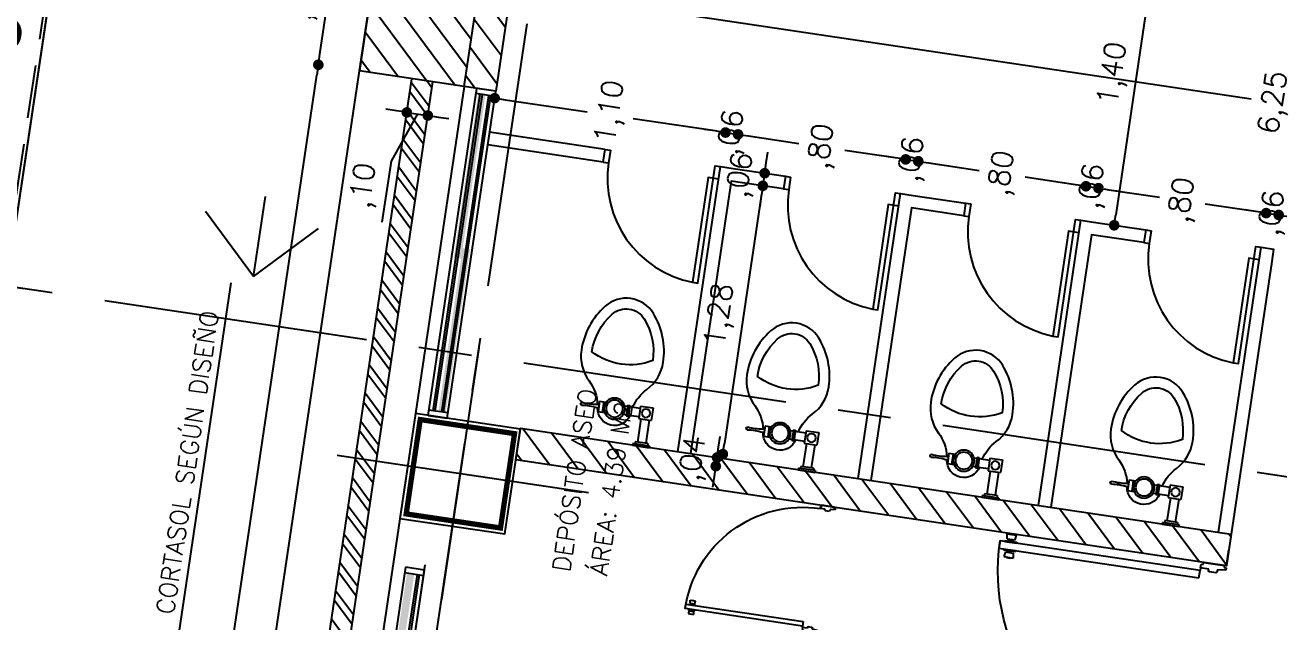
# Model space of a CAD drawing. Header units: millimetres. Extents: x 338 to 506, y 179 to 335.
# Drawn here: x 388.74 to 394.65, y 225.21 to 228.03 of the extents above; entities that cross this region are included whole.
import ezdxf

# ---------------------------------------------------------------- set-up
doc = ezdxf.new("R2010")
doc.units = ezdxf.units.MM
doc.linetypes.add('CENTER', pattern=[2, 1.25, -0.25, 0.25, -0.25])
doc.linetypes.add('DASHED2', pattern=[0.375, 0.25, -0.125])
for name, color, linetype in [('ANDEN', 251, 'Continuous'), ('COLUMNAS', 252, 'Continuous'), ('COTAS', 30, 'Continuous'), ('CUBIERTA', 254, 'Continuous'), ('EJES-COLUMNAS', 3, 'CENTER'), ('EJES_DE_COLUMNA', 255, 'DASHED2'), ('MUEBLES_FIJOS', 145, 'Continuous'), ('MUROS', 32, 'Continuous'), ('PUERTAS', 5, 'Continuous'), ('REJAS', 151, 'Continuous'), ('TEXTOS', 7, 'Continuous')]:
    doc.layers.add(name, color=color, linetype=linetype)
doc.styles.add('NOTAS', font='simplex.shx')
doc.styles.get("Standard").update_dxf_attribs({"font": 'ARIALUNI.ttf'})
doc.styles.add('TECHNIC', font='txt')
doc.dimstyles.new('CONSTRUIME', dxfattribs={"dimtxt": 0.09, "dimasz": 0.027, "dimexe": 0.04, "dimexo": 0.1, "dimgap": 0.04, "dimtad": 1, "dimtih": 1, "dimtoh": 1, "dimdec": 4, "dimzin": 5, "dimdsep": 46, "dimtxsty": 'Standard', "dimcen": -0.05, "dimclrd": 253, "dimclre": 253, "dimclrt": 7, "dimadec": 0, "dimazin": 0, "dimtfac": 1, "dimtdec": 4, "dimtmove": 2, "dimatfit": 3, "dimfxl": 1, "dimtolj": 1, "dimarcsym": 0})
doc.dimstyles.new('ROMANS', dxfattribs={"dimtxt": 0.1, "dimasz": 0.05, "dimexe": 0.04, "dimexo": 0.5, "dimgap": 0.05, "dimtad": 1, "dimtih": 1, "dimtoh": 1, "dimdec": 4, "dimzin": 5, "dimdsep": 46, "dimtxsty": 'Standard', "dimsah": 1, "dimcen": 0.05, "dimse1": 1, "dimse2": 1, "dimclrd": 7, "dimclre": 7, "dimclrt": 7, "dimadec": 0, "dimazin": 0, "dimtfac": 1, "dimtdec": 4, "dimtix": 1, "dimtmove": 2, "dimatfit": 3, "dimfxl": 1, "dimtolj": 1, "dimarcsym": 0})

# ---------------------------------------------------------------- blocks, each defined once
blk = doc.blocks.new('*X358')
at = {"color": 0}
for q in [(2937.1724, 1983.11), (2937.1724, 1982.5711), (2937.284, 1982.8406)]:
    blk.add_line((2936.903, 1982.8406), q, dxfattribs=at)
blk = doc.blocks.new('*X360')
at = {"color": 0}
for p, q in [((2937.9889, 1981.9887), (2937.9363, 1981.9361)), ((2938.1236, 1981.9887), (2937.9736, 1981.8387)), ((2938.2583, 1981.9887), (2938.1083, 1981.8387)), ((2938.393, 1981.9887), (2938.243, 1981.8387)), ((2938.5277, 1981.9887), (2938.3777, 1981.8387)), ((2938.6553, 1981.9816), (2938.5124, 1981.8387)), ((2938.7533, 1981.9448), (2938.6471, 1981.8387)), ((2938.6624, 1981.9887), (2938.6553, 1981.9816)), ((2938.7971, 1981.9887), (2938.7533, 1981.9448)), ((2938.9318, 1981.9887), (2938.8512, 1981.9081)), ((2938.8512, 1981.9081), (2938.7818, 1981.8387)), ((2938.9363, 1981.8585), (2938.9165, 1981.8387))]:
    blk.add_line(p, q, dxfattribs=at)
blk = doc.blocks.new('*X364')
at = {"color": 0}
for p, q in [((2937.9882, 1982.4887), (2937.9363, 1982.4368)), ((2938.1229, 1982.4887), (2937.9363, 1982.3021)), ((2938.2576, 1982.4887), (2937.9363, 1982.1674)), ((2938.3923, 1982.4887), (2937.9363, 1982.0327)), ((2938.527, 1982.4887), (2938.027, 1981.9887)), ((2938.5363, 1982.3633), (2938.1617, 1981.9887))]:
    blk.add_line(p, q, dxfattribs=at)
blk = doc.blocks.new('*X382')
at = {"color": 0}
for p, q in [((2935.2584, 1982.1387), (2935.3584, 1982.2387)), ((2935.3482, 1982.1387), (2935.4482, 1982.2387)), ((2935.3931, 1982.1387), (2935.4931, 1982.2387)), ((2935.4829, 1982.1387), (2935.5829, 1982.2387)), ((2935.5278, 1982.1387), (2935.6278, 1982.2387)), ((2935.6176, 1982.1387), (2935.7176, 1982.2387)), ((2935.6625, 1982.1387), (2935.7625, 1982.2387)), ((2935.7523, 1982.1387), (2935.8523, 1982.2387)), ((2935.7972, 1982.1387), (2935.8972, 1982.2387)), ((2935.887, 1982.1387), (2935.987, 1982.2387)), ((2935.9319, 1982.1387), (2936.0319, 1982.2387)), ((2936.0217, 1982.1387), (2936.1217, 1982.2387)), ((2936.0666, 1982.1387), (2936.1666, 1982.2387)), ((2936.1564, 1982.1387), (2936.2564, 1982.2387)), ((2936.2013, 1982.1387), (2936.3013, 1982.2387)), ((2936.2911, 1982.1387), (2936.3911, 1982.2387)), ((2936.336, 1982.1387), (2936.436, 1982.2387)), ((2936.4258, 1982.1387), (2936.5258, 1982.2387)), ((2936.4707, 1982.1387), (2936.5707, 1982.2387)), ((2936.5605, 1982.1387), (2936.6605, 1982.2387)), ((2936.6054, 1982.1387), (2936.7054, 1982.2387)), ((2936.6952, 1982.1387), (2936.7952, 1982.2387)), ((2936.7401, 1982.1387), (2936.8401, 1982.2387)), ((2936.8299, 1982.1387), (2936.9299, 1982.2387)), ((2936.8748, 1982.1387), (2936.9748, 1982.2387)), ((2936.9646, 1982.1387), (2937.0646, 1982.2387)), ((2937.0095, 1982.1387), (2937.1095, 1982.2387)), ((2937.0993, 1982.1387), (2937.1993, 1982.2387)), ((2937.1442, 1982.1387), (2937.2442, 1982.2387)), ((2937.234, 1982.1387), (2937.334, 1982.2387)), ((2937.2789, 1982.1387), (2937.3789, 1982.2387)), ((2937.3687, 1982.1387), (2937.4687, 1982.2387)), ((2937.4136, 1982.1387), (2937.5136, 1982.2387)), ((2937.5035, 1982.1387), (2937.6035, 1982.2387)), ((2937.5484, 1982.1387), (2937.6484, 1982.2387)), ((2937.6382, 1982.1387), (2937.7382, 1982.2387)), ((2937.6831, 1982.1387), (2937.7831, 1982.2387)), ((2937.7729, 1982.1387), (2937.8729, 1982.2387)), ((2937.8178, 1982.1387), (2937.9178, 1982.2387)), ((2937.9076, 1982.1387), (2937.9363, 1982.1674))]:
    blk.add_line(p, q, dxfattribs=at)
blk = doc.blocks.new('*U383')
at = {"layer": 'TEXTOS', "style": 'NOTAS'}
blk.add_text('CORTASOL SEGÚN DISEÑO', height=0.083334, dxfattribs=at).set_placement((2935.2663, 1982.9785))
blk = doc.blocks.new('_DOT')
at = {"color": 0, "linetype": 'ByBlock'}
blk.add_line((-0.5, 0), (-1, 0), dxfattribs=at)
at = {"color": 0, "linetype": 'ByBlock', "const_width": 0.5}
blk.add_lwpolyline([(-0.25, 0, 1), (0.25, 0, 1)], format="xyb", close=True, dxfattribs=at)
blk = doc.blocks.new('*U1103')
at = {"layer": 'TEXTOS', "color": 7, "style": 'NOTAS'}
blk.add_text('7,56', height=0.1, dxfattribs=at).set_placement((2934.0045, 1982.7542))
blk = doc.blocks.new('*D386')
at = {"layer": 'DEFPOINTS', "color": 0, "transparency": 16777216}
for p in [(2937.9363, 1982.6852), (2930.3727, 1982.4887), (2937.9363, 1982.4887)]:
    blk.add_point(p, dxfattribs=at)
at = {"layer": 'TEXTOS', "color": 7, "transparency": 16777216}
blk.add_line((2930.4227, 1982.6852), (2937.8863, 1982.6852), dxfattribs=at)
at = {"transparency": 16777216}
blk.add_blockref('*U1103', (0, 0), dxfattribs=at)
at = {"layer": 'TEXTOS', "color": 7, "transparency": 16777216, "xscale": 0.05, "yscale": 0.05, "zscale": 0.05, "rotation": 180}
blk.add_blockref('_DOT', (2930.3727, 1982.6852), dxfattribs=at)
at = {"layer": 'TEXTOS', "color": 7, "transparency": 16777216, "xscale": 0.05, "yscale": 0.05, "zscale": 0.05}
blk.add_blockref('_DOT', (2937.9363, 1982.6852), dxfattribs=at)
blk = doc.blocks.new('*U1104')
at = {"layer": 'TEXTOS', "color": 7, "style": 'NOTAS'}
blk.add_text(',60', height=0.1, dxfattribs=at).set_placement((2938.1315, 1982.7542))
blk = doc.blocks.new('*D387')
at = {"layer": 'DEFPOINTS', "color": 0, "transparency": 16777216}
for p in [(2938.5363, 1982.6852), (2937.9363, 1982.4887), (2938.5363, 1982.4887)]:
    blk.add_point(p, dxfattribs=at)
at = {"layer": 'TEXTOS', "color": 7, "transparency": 16777216}
blk.add_line((2937.9863, 1982.6852), (2938.4863, 1982.6852), dxfattribs=at)
at = {"transparency": 16777216}
blk.add_blockref('*U1104', (0, 0), dxfattribs=at)
at = {"layer": 'TEXTOS', "color": 7, "transparency": 16777216, "xscale": 0.05, "yscale": 0.05, "zscale": 0.05, "rotation": 180}
blk.add_blockref('_DOT', (2937.9363, 1982.6852), dxfattribs=at)
at = {"layer": 'TEXTOS', "color": 7, "transparency": 16777216, "xscale": 0.05, "yscale": 0.05, "zscale": 0.05}
blk.add_blockref('_DOT', (2938.5363, 1982.6852), dxfattribs=at)
blk = doc.blocks.new('*U1107')
at = {"layer": 'TEXTOS', "color": 7, "style": 'NOTAS'}
blk.add_text(',10', height=0.1, dxfattribs=at).set_placement((2937.2963, 1982.3478))
blk = doc.blocks.new('*D390')
at = {"layer": 'DEFPOINTS', "color": 0, "transparency": 16777216}
for p in [(2937.9363, 1982.2387), (2937.7755, 1982.1387), (2937.9363, 1982.1387)]:
    blk.add_point(p, dxfattribs=at)
at = {"layer": 'TEXTOS', "color": 7, "transparency": 16777216}
for p, q in [((2937.7755, 1982.2887), (2937.7755, 1982.3387)), ((2937.5368, 1982.2787), (2937.2463, 1982.2787)), ((2937.7755, 1982.1887), (2937.5368, 1982.2787)), ((2937.7755, 1982.2387), (2937.7755, 1982.1387)), ((2937.7755, 1982.2387), (2937.7755, 1982.1387)), ((2937.7755, 1982.0887), (2937.7755, 1982.0387))]:
    blk.add_line(p, q, dxfattribs=at)
at = {"transparency": 16777216}
blk.add_blockref('*U1107', (0, 0), dxfattribs=at)
at = {"layer": 'TEXTOS', "color": 7, "transparency": 16777216, "xscale": 0.05, "yscale": 0.05, "zscale": 0.05}
for p, rotation in [((2937.7755, 1982.2387), 270), ((2937.7755, 1982.1387), 90)]:
    blk.add_blockref('_DOT', p, dxfattribs=dict(at, rotation=rotation))
blk = doc.blocks.new('*X430')
at = {"color": 0}
for p, q in [((2936.2588, 1981.4887), (2936.2305, 1981.4604)), ((2936.3805, 1981.4757), (2936.2305, 1981.3257)), ((2936.3805, 1981.341), (2936.2305, 1981.191)), ((2936.3805, 1981.2063), (2936.2305, 1981.0563)), ((2936.3805, 1981.0716), (2936.2305, 1980.9216)), ((2936.3805, 1980.9369), (2936.2305, 1980.7869)), ((2936.3805, 1980.8022), (2936.2305, 1980.6522)), ((2936.3805, 1980.6675), (2936.2305, 1980.5175)), ((2936.3805, 1980.5328), (2936.2305, 1980.3828)), ((2936.3805, 1980.3981), (2936.2305, 1980.2481)), ((2936.3805, 1980.2634), (2936.2305, 1980.1134)), ((2936.3805, 1980.1287), (2936.2305, 1979.9787)), ((2936.3805, 1979.9939), (2936.2305, 1979.8439)), ((2936.3805, 1979.8592), (2936.2305, 1979.7092)), ((2936.3805, 1979.7245), (2936.2305, 1979.5745)), ((2936.3805, 1979.5898), (2936.2305, 1979.4398)), ((2936.3805, 1979.4551), (2936.2305, 1979.3051)), ((2936.3805, 1979.3204), (2936.2305, 1979.1704)), ((2936.3805, 1979.1857), (2936.2305, 1979.0357)), ((2936.3805, 1979.051), (2936.2305, 1978.901)), ((2936.3805, 1978.9163), (2936.2305, 1978.7663)), ((2936.3805, 1978.7816), (2936.2305, 1978.6316)), ((2936.3805, 1978.6469), (2936.2305, 1978.4969)), ((2936.3805, 1978.5122), (2936.2305, 1978.3622)), ((2936.3805, 1978.3775), (2936.2293, 1978.2262)), ((2936.3805, 1978.2428), (2936.2348, 1978.0971)), ((2936.3805, 1978.1081), (2936.3695, 1978.0971))]:
    blk.add_line(p, q, dxfattribs=at)
blk = doc.blocks.new('*U433')
at = {"layer": 'PUERTAS'}
for p, q in [((-1.0398, 0.05), (-1.0398, 0.06)), ((-1.0398, 0.06), (-1.0298, 0.06)), ((-1.0298, 0.06), (-1.0248, 0.02)), ((-0.0475, 0.06), (-0.0525, 0.02)), ((-0.0375, 0.06), (-0.0475, 0.06)), ((-0.0375, 0.05), (-0.0375, 0.06)), ((-1.0498, 0.05), (-1.0398, 0.05)), ((-1.0498, -0.05), (-1.0498, 0.05)), ((-1.0498, 0.05), (-1.0498, -0.05)), ((-1.0248, 0.02), (-1.0148, 0.02)), ((-1.0098, 0.015), (-1.0098, -0.015)), ((-0.0675, 0.015), (-0.0675, -0.015)), ((-0.0525, 0.02), (-0.0625, 0.02)), ((-0.0275, 0.05), (-0.0375, 0.05)), ((-0.0275, -0.05), (-0.0275, 0.05)), ((-0.0275, 0.05), (-0.0275, -0.05)), ((-1.0398, -0.05), (-1.0498, -0.05)), ((-1.0398, -0.06), (-1.0398, -0.05)), ((-1.0148, -0.02), (-1.0223, -0.02)), ((-1.0223, -0.02), (-1.0223, -0.06)), ((-0.0625, -0.02), (-0.055, -0.02)), ((-0.055, -0.02), (-0.055, -0.06)), ((-0.0375, -0.06), (-0.0375, -0.05)), ((-0.0375, -0.05), (-0.0275, -0.05)), ((-1.0223, -0.06), (-1.0398, -0.06)), ((-0.055, -0.06), (-0.0675, -0.06)), ((-0.055, -0.06), (-0.0375, -0.06)), ((-0.1164, -0.9453), (-0.1396, -0.9412)), ((-0.1395, -0.9862), (-0.1396, -0.9412)), ((-0.1163, -0.982), (-0.1164, -0.9453)), ((-0.1073, -0.9922), (-0.1075, -0.935)), ((-0.1026, -0.935), (-0.1075, -0.935)), ((-0.1024, -0.9922), (-0.1026, -0.935)), ((-0.0676, -0.9922), (-0.0675, -0.935)), ((-0.0675, -0.935), (-0.0626, -0.935)), ((-0.0627, -0.9922), (-0.0626, -0.935)), ((-0.0538, -0.982), (-0.0537, -0.9453)), ((-0.0537, -0.9453), (-0.0305, -0.9412)), ((-0.0306, -0.9862), (-0.0305, -0.9412)), ((-0.1396, -0.9545), (-0.1413, -0.9545)), ((-0.1412, -0.9728), (-0.1413, -0.9545)), ((-0.1395, -0.9728), (-0.1412, -0.9728)), ((-0.1163, -0.982), (-0.1395, -0.9862)), ((-0.111, -0.9566), (-0.1163, -0.9567)), ((-0.1109, -0.9705), (-0.1163, -0.9706)), ((-0.111, -0.9555), (-0.1109, -0.9716)), ((-0.1024, -0.9922), (-0.1073, -0.9922)), ((-0.0676, -0.9922), (-0.0627, -0.9922)), ((-0.0591, -0.9555), (-0.0591, -0.9716)), ((-0.0591, -0.9566), (-0.0537, -0.9567)), ((-0.0591, -0.9705), (-0.0538, -0.9706)), ((-0.0538, -0.982), (-0.0306, -0.9862)), ((-0.0306, -0.9728), (-0.0288, -0.9728)), ((-0.0305, -0.9545), (-0.0288, -0.9545)), ((-0.0288, -0.9728), (-0.0288, -0.9545))]:
    blk.add_line(p, q, dxfattribs=at)
blk.add_lwpolyline([(-0.1025, -0.06), (-0.0675, -0.06), (-0.0675, -1.0148), (-0.1025, -1.0148)], close=True, dxfattribs=at)
for centre, radius, start, end in [((-1.0148, 0.015), 0.005, 0, 90), ((-0.0625, 0.015), 0.005, 90, 180), ((-1.0148, -0.015), 0.005, 270, 0), ((-0.0625, -0.015), 0.005, 180, 270), ((-0.0681, -0.0606), 0.9541, 179.96107, 270.03893), ((-0.1107, -0.9523), 0.00329, 264.99209, 9.95879), ((-0.1106, -0.9749), 0.00329, 350.32002, 95.28672), ((-0.0594, -0.9523), 0.00329, 170.04121, 275.00791), ((-0.0595, -0.9749), 0.00329, 84.71328, 189.67998)]:
    blk.add_arc(centre, radius, start, end, dxfattribs=at)
blk = doc.blocks.new('INODP-FLUSH')
at = {"color": 251}
for p, q in [((-0.12, 0.19), (-0.18, 0.19)), ((-0.18, 0.19), (-0.18, 0.13)), ((-0.12, 0.19), (-0.12, 0.13)), ((-0.07, 0.18), (-0.12, 0.18)), ((-0.07, 0.185), (-0.07, 0.135)), ((-0.06, 0.185), (-0.07, 0.185)), ((-0.065, 0.185), (-0.065, 0.135)), ((-0.06, 0.185), (-0.06, 0.135)), ((-0.0458, 0.18), (-0.06, 0.18)), ((0.075, 0.185), (0.0433, 0.185)), ((0.05, 0.185), (0.05, 0.135)), ((0.055, 0.185), (0.055, 0.135)), ((0.075, 0.185), (0.075, 0.135)), ((-0.12, 0.13), (-0.18, 0.13)), ((-0.17, 0.13), (-0.17, 0.02)), ((-0.13, 0.13), (-0.13, 0.02)), ((-0.07, 0.14), (-0.12, 0.14)), ((-0.06, 0.135), (-0.07, 0.135)), ((-0.0458, 0.14), (-0.06, 0.14)), ((0.075, 0.135), (0.0433, 0.135)), ((-0.19, 0.01), (-0.11, 0.01)), ((-0.19, 0.01), (-0.19, 0)), ((-0.19, 0), (-0.11, 0)), ((-0.18, 0.02), (-0.12, 0.02)), ((-0.18, 0.02), (-0.18, 0.01)), ((-0.12, 0.02), (-0.12, 0.01)), ((-0.11, 0.01), (-0.11, 0))]:
    blk.add_line(p, q, dxfattribs=at)
blk.add_lwpolyline([(-0.0848, 0.18, 0.134175), (-0.1375, 0.2714, -0.200001), (-0.1953, 0.41, -0.175526), (-0.1152, 0.631, -0.468374), (0.1152, 0.631, -0.176484), (0.1953, 0.41, -0.199996), (0.1375, 0.2714, 0.150912), (0.0819, 0.1672)], format="xyb", dxfattribs=at)
blk.add_lwpolyline([(0.1453, 0.41, 0.175452), (0.0768, 0.599, 0.468374), (-0.0768, 0.599, 0.174955), (-0.1453, 0.4106, 0.262288)], format="xyb", close=True, dxfattribs=at)
for centre, radius in [((-0.15, 0.16), 0.02), ((0, 0.16), 0.05), ((0, 0.16), 0.04)]:
    blk.add_circle(centre, radius, dxfattribs=at)
for centre, radius, start, end in [((0, 0.16), 0.08, 194.47751, 353.5908), ((0.075, 0.16), 0.01, 46.10621, 90), ((0.075, 0.16), 0.01, 270, 313.89405), ((0.1227, 0.4216), 0.2576, 260.90006, 277.20831), ((0.1227, -0.1016), 0.2576, 82.79169, 99.09994), ((0.155, 0.16), 0.006, 270, 90)]:
    blk.add_arc(centre, radius, start, end, dxfattribs=at)
blk = doc.blocks.new('S-NOV-P')
at = {"rotation": 180}
blk.add_blockref('INODP-FLUSH', (-0.0018, -0.0099), dxfattribs=at)
blk = doc.blocks.new('*U1077')
at = {"layer": 'TEXTOS', "color": 7, "style": 'NOTAS'}
blk.add_text(',04', height=0.1, dxfattribs=at).set_placement((2936.2528, 1980.6198))
blk = doc.blocks.new('*D455')
at = {"layer": 'DEFPOINTS', "color": 0, "transparency": 16777216}
for p in [(2936.3393, 1981.4887), (2936.3805, 1980.5906), (2936.3805, 1980.5507)]:
    blk.add_point(p, dxfattribs=at)
at = {"layer": 'TEXTOS', "color": 7, "transparency": 16777216}
for p, q in [((2936.2893, 1980.5507), (2936.2393, 1980.5507)), ((2936.3393, 1980.5507), (2936.3805, 1980.5507)), ((2936.4305, 1980.5507), (2936.4805, 1980.5507))]:
    blk.add_line(p, q, dxfattribs=at)
at = {"transparency": 16777216}
blk.add_blockref('*U1077', (0, 0), dxfattribs=at)
at = {"layer": 'TEXTOS', "color": 7, "transparency": 16777216, "xscale": 0.05, "yscale": 0.05, "zscale": 0.05}
blk.add_blockref('_DOT', (2936.3393, 1980.5507), dxfattribs=at)
at = {"layer": 'TEXTOS', "color": 7, "transparency": 16777216, "xscale": 0.05, "yscale": 0.05, "zscale": 0.05, "rotation": 180}
blk.add_blockref('_DOT', (2936.3805, 1980.5507), dxfattribs=at)
blk = doc.blocks.new('*U1121')
at = {"layer": 'TEXTOS', "color": 7, "style": 'NOTAS'}
blk.add_text(',06', height=0.1, dxfattribs=at).set_placement((2937.6081, 1980.5951))
blk = doc.blocks.new('*D456')
at = {"layer": 'DEFPOINTS', "color": 0, "transparency": 16777216}
for p in [(2937.6805, 1980.5521), (2937.6805, 1980.526), (2937.7405, 1980.5521)]:
    blk.add_point(p, dxfattribs=at)
at = {"layer": 'TEXTOS', "color": 7, "transparency": 16777216}
for p, q in [((2937.6305, 1980.526), (2937.5805, 1980.526)), ((2937.7405, 1980.526), (2937.6805, 1980.526)), ((2937.7905, 1980.526), (2937.8405, 1980.526))]:
    blk.add_line(p, q, dxfattribs=at)
at = {"transparency": 16777216}
blk.add_blockref('*U1121', (0, 0), dxfattribs=at)
at = {"layer": 'TEXTOS', "color": 7, "transparency": 16777216, "xscale": 0.05, "yscale": 0.05, "zscale": 0.05}
blk.add_blockref('_DOT', (2937.6805, 1980.526), dxfattribs=at)
at = {"layer": 'TEXTOS', "color": 7, "transparency": 16777216, "xscale": 0.05, "yscale": 0.05, "zscale": 0.05, "rotation": 180}
blk.add_blockref('_DOT', (2937.7405, 1980.526), dxfattribs=at)
blk = doc.blocks.new('*U1122')
at = {"layer": 'TEXTOS', "color": 7, "style": 'NOTAS'}
blk.add_text('1,28', height=0.1, dxfattribs=at).set_placement((2936.8976, 1980.5951))
blk = doc.blocks.new('*D457')
at = {"layer": 'DEFPOINTS', "color": 0, "transparency": 16777216}
for p in [(2936.4004, 1980.5411), (2936.4004, 1980.526), (2937.6805, 1980.5521)]:
    blk.add_point(p, dxfattribs=at)
at = {"layer": 'TEXTOS', "color": 7, "transparency": 16777216}
blk.add_line((2937.6305, 1980.526), (2936.4504, 1980.526), dxfattribs=at)
at = {"transparency": 16777216}
blk.add_blockref('*U1122', (0, 0), dxfattribs=at)
at = {"layer": 'TEXTOS', "color": 7, "transparency": 16777216, "xscale": 0.05, "yscale": 0.05, "zscale": 0.05, "rotation": 180}
blk.add_blockref('_DOT', (2936.4004, 1980.526), dxfattribs=at)
at = {"layer": 'TEXTOS', "color": 7, "transparency": 16777216, "xscale": 0.05, "yscale": 0.05, "zscale": 0.05}
blk.add_blockref('_DOT', (2937.6805, 1980.526), dxfattribs=at)
blk = doc.blocks.new('*U1128')
at = {"layer": 'TEXTOS', "color": 7, "style": 'NOTAS'}
blk.add_text('1,10', height=0.1, dxfattribs=at).set_placement((2937.7696, 1981.2474))
blk = doc.blocks.new('*D463')
at = {"layer": 'DEFPOINTS', "color": 0, "transparency": 16777216}
for p in [(2937.7405, 1981.8387), (2937.7405, 1980.7371), (2937.903, 1980.7371)]:
    blk.add_point(p, dxfattribs=at)
at = {"layer": 'TEXTOS', "color": 7, "transparency": 16777216}
for p, q in [((2937.903, 1981.7887), (2937.903, 1981.3974)), ((2937.903, 1980.7871), (2937.903, 1981.1784))]:
    blk.add_line(p, q, dxfattribs=at)
at = {"transparency": 16777216}
blk.add_blockref('*U1128', (0, 0), dxfattribs=at)
at = {"layer": 'TEXTOS', "color": 7, "transparency": 16777216, "xscale": 0.05, "yscale": 0.05, "zscale": 0.05}
for p, rotation in [((2937.903, 1981.8387), 90), ((2937.903, 1980.7371), 270)]:
    blk.add_blockref('_DOT', p, dxfattribs=dict(at, rotation=rotation))
blk = doc.blocks.new('*U1129')
at = {"layer": 'TEXTOS', "color": 7, "style": 'NOTAS'}
blk.add_text(',06', height=0.1, dxfattribs=at).set_placement((2937.8006, 1980.6666))
blk = doc.blocks.new('*D464')
at = {"layer": 'DEFPOINTS', "color": 0, "transparency": 16777216}
for p in [(2937.7405, 1980.7371), (2937.6805, 1980.6771), (2937.903, 1980.6771)]:
    blk.add_point(p, dxfattribs=at)
at = {"layer": 'TEXTOS', "color": 7, "transparency": 16777216}
for p, q in [((2937.903, 1980.7871), (2937.903, 1980.8371)), ((2937.903, 1980.7371), (2937.903, 1980.6771)), ((2937.903, 1980.6271), (2937.903, 1980.5771))]:
    blk.add_line(p, q, dxfattribs=at)
at = {"transparency": 16777216}
blk.add_blockref('*U1129', (0, 0), dxfattribs=at)
at = {"layer": 'TEXTOS', "color": 7, "transparency": 16777216, "xscale": 0.05, "yscale": 0.05, "zscale": 0.05}
for p, rotation in [((2937.903, 1980.7371), 270), ((2937.903, 1980.6771), 90)]:
    blk.add_blockref('_DOT', p, dxfattribs=dict(at, rotation=rotation))
blk = doc.blocks.new('*U1130')
at = {"layer": 'TEXTOS', "color": 7, "style": 'NOTAS'}
blk.add_text(',80', height=0.1, dxfattribs=at).set_placement((2937.7982, 1980.2366))
blk = doc.blocks.new('*D465')
at = {"layer": 'DEFPOINTS', "color": 0, "transparency": 16777216}
for p in [(2937.6805, 1980.6771), (2937.3893, 1979.8771), (2937.903, 1979.8771)]:
    blk.add_point(p, dxfattribs=at)
at = {"layer": 'TEXTOS', "color": 7, "transparency": 16777216}
for p, q in [((2937.903, 1980.6271), (2937.903, 1980.3866)), ((2937.903, 1979.9271), (2937.903, 1980.1676))]:
    blk.add_line(p, q, dxfattribs=at)
at = {"transparency": 16777216}
blk.add_blockref('*U1130', (0, 0), dxfattribs=at)
at = {"layer": 'TEXTOS', "color": 7, "transparency": 16777216, "xscale": 0.05, "yscale": 0.05, "zscale": 0.05}
for p, rotation in [((2937.903, 1980.6771), 90), ((2937.903, 1979.8771), 270)]:
    blk.add_blockref('_DOT', p, dxfattribs=dict(at, rotation=rotation))
blk = doc.blocks.new('*U1131')
at = {"layer": 'TEXTOS', "color": 7, "style": 'NOTAS'}
blk.add_text(',06', height=0.1, dxfattribs=at).set_placement((2937.8006, 1979.8066))
blk = doc.blocks.new('*D466')
at = {"layer": 'DEFPOINTS', "color": 0, "transparency": 16777216}
for p in [(2937.3893, 1979.8771), (2937.3768, 1979.8171), (2937.903, 1979.8171)]:
    blk.add_point(p, dxfattribs=at)
at = {"layer": 'TEXTOS', "color": 7, "transparency": 16777216}
for p, q in [((2937.903, 1979.9271), (2937.903, 1979.9771)), ((2937.903, 1979.8771), (2937.903, 1979.8171)), ((2937.903, 1979.7671), (2937.903, 1979.7171))]:
    blk.add_line(p, q, dxfattribs=at)
at = {"transparency": 16777216}
blk.add_blockref('*U1131', (0, 0), dxfattribs=at)
at = {"layer": 'TEXTOS', "color": 7, "transparency": 16777216, "xscale": 0.05, "yscale": 0.05, "zscale": 0.05}
for p, rotation in [((2937.903, 1979.8771), 270), ((2937.903, 1979.8171), 90)]:
    blk.add_blockref('_DOT', p, dxfattribs=dict(at, rotation=rotation))
blk = doc.blocks.new('*U1132')
at = {"layer": 'TEXTOS', "color": 7, "style": 'NOTAS'}
blk.add_text(',80', height=0.1, dxfattribs=at).set_placement((2937.7982, 1979.3766))
blk = doc.blocks.new('*D467')
at = {"layer": 'DEFPOINTS', "color": 0, "transparency": 16777216}
for p in [(2937.3768, 1979.8171), (2937.4477, 1979.0171), (2937.903, 1979.0171)]:
    blk.add_point(p, dxfattribs=at)
at = {"layer": 'TEXTOS', "color": 7, "transparency": 16777216}
for p, q in [((2937.903, 1979.7671), (2937.903, 1979.5266)), ((2937.903, 1979.0671), (2937.903, 1979.3076))]:
    blk.add_line(p, q, dxfattribs=at)
at = {"transparency": 16777216}
blk.add_blockref('*U1132', (0, 0), dxfattribs=at)
at = {"layer": 'TEXTOS', "color": 7, "transparency": 16777216, "xscale": 0.05, "yscale": 0.05, "zscale": 0.05}
for p, rotation in [((2937.903, 1979.8171), 90), ((2937.903, 1979.0171), 270)]:
    blk.add_blockref('_DOT', p, dxfattribs=dict(at, rotation=rotation))
blk = doc.blocks.new('*U1133')
at = {"layer": 'TEXTOS', "color": 7, "style": 'NOTAS'}
blk.add_text(',06', height=0.1, dxfattribs=at).set_placement((2937.8006, 1978.9466))
blk = doc.blocks.new('*D468')
at = {"layer": 'DEFPOINTS', "color": 0, "transparency": 16777216}
for p in [(2937.4477, 1979.0171), (2937.444, 1978.9571), (2937.903, 1978.9571)]:
    blk.add_point(p, dxfattribs=at)
at = {"layer": 'TEXTOS', "color": 7, "transparency": 16777216}
for p, q in [((2937.903, 1979.0671), (2937.903, 1979.1171)), ((2937.903, 1979.0171), (2937.903, 1978.9571)), ((2937.903, 1978.9071), (2937.903, 1978.8571))]:
    blk.add_line(p, q, dxfattribs=at)
at = {"transparency": 16777216}
blk.add_blockref('*U1133', (0, 0), dxfattribs=at)
at = {"layer": 'TEXTOS', "color": 7, "transparency": 16777216, "xscale": 0.05, "yscale": 0.05, "zscale": 0.05}
for p, rotation in [((2937.903, 1979.0171), 270), ((2937.903, 1978.9571), 90)]:
    blk.add_blockref('_DOT', p, dxfattribs=dict(at, rotation=rotation))
blk = doc.blocks.new('*U1134')
at = {"layer": 'TEXTOS', "color": 7, "style": 'NOTAS'}
blk.add_text(',80', height=0.1, dxfattribs=at).set_placement((2937.7982, 1978.5166))
blk = doc.blocks.new('*D469')
at = {"layer": 'DEFPOINTS', "color": 0, "transparency": 16777216}
for p in [(2937.444, 1978.9571), (2937.4037, 1978.1571), (2937.903, 1978.1571)]:
    blk.add_point(p, dxfattribs=at)
at = {"layer": 'TEXTOS', "color": 7, "transparency": 16777216}
for p, q in [((2937.903, 1978.9071), (2937.903, 1978.6666)), ((2937.903, 1978.2071), (2937.903, 1978.4476))]:
    blk.add_line(p, q, dxfattribs=at)
at = {"transparency": 16777216}
blk.add_blockref('*U1134', (0, 0), dxfattribs=at)
at = {"layer": 'TEXTOS', "color": 7, "transparency": 16777216, "xscale": 0.05, "yscale": 0.05, "zscale": 0.05}
for p, rotation in [((2937.903, 1978.9571), 90), ((2937.903, 1978.1571), 270)]:
    blk.add_blockref('_DOT', p, dxfattribs=dict(at, rotation=rotation))
blk = doc.blocks.new('*U1135')
at = {"layer": 'TEXTOS', "color": 7, "style": 'NOTAS'}
blk.add_text(',06', height=0.1, dxfattribs=at).set_placement((2937.8006, 1978.0866))
blk = doc.blocks.new('*D470')
at = {"layer": 'DEFPOINTS', "color": 0, "transparency": 16777216}
for p in [(2937.4643, 1978.1571), (2937.4618, 1978.0971), (2937.903, 1978.0971)]:
    blk.add_point(p, dxfattribs=at)
at = {"layer": 'TEXTOS', "color": 7, "transparency": 16777216}
for p, q in [((2937.903, 1978.2071), (2937.903, 1978.2571)), ((2937.903, 1978.1571), (2937.903, 1978.0971)), ((2937.903, 1978.0471), (2937.903, 1977.9971))]:
    blk.add_line(p, q, dxfattribs=at)
at = {"transparency": 16777216}
blk.add_blockref('*U1135', (0, 0), dxfattribs=at)
at = {"layer": 'TEXTOS', "color": 7, "transparency": 16777216, "xscale": 0.05, "yscale": 0.05, "zscale": 0.05}
for p, rotation in [((2937.903, 1978.1571), 270), ((2937.903, 1978.0971), 90)]:
    blk.add_blockref('_DOT', p, dxfattribs=dict(at, rotation=rotation))
blk = doc.blocks.new('*U1078')
at = {"layer": 'TEXTOS', "color": 7, "style": 'NOTAS'}
blk.add_text('6,25', height=0.1, dxfattribs=at).set_placement((2938.2741, 1978.1567))
blk = doc.blocks.new('*D471')
at = {"layer": 'DEFPOINTS', "color": 0, "transparency": 16777216}
for p in [(2938.5012, 1981.8387), (2938.4016, 1975.5846), (2938.4265, 1975.5846)]:
    blk.add_point(p, dxfattribs=at)
at = {"layer": 'TEXTOS', "color": 7, "transparency": 16777216}
for p, q in [((2938.4265, 1981.7887), (2938.4265, 1978.3067)), ((2938.4265, 1975.6346), (2938.4265, 1978.0877))]:
    blk.add_line(p, q, dxfattribs=at)
at = {"transparency": 16777216}
blk.add_blockref('*U1078', (0, 0), dxfattribs=at)
at = {"layer": 'TEXTOS', "color": 7, "transparency": 16777216, "xscale": 0.05, "yscale": 0.05, "zscale": 0.05}
for p, rotation in [((2938.4265, 1981.8387), 90), ((2938.4265, 1975.5846), 270)]:
    blk.add_blockref('_DOT', p, dxfattribs=dict(at, rotation=rotation))
blk = doc.blocks.new('*U234')
at = {"layer": 'PUERTAS'}
for p, q in [((0.028, 0.05), (0.038, 0.05)), ((0.028, -0.05), (0.028, 0.05)), ((0.028, 0.05), (0.028, -0.05)), ((0.038, 0.05), (0.038, 0.06)), ((0.038, 0.06), (0.048, 0.06)), ((0.048, 0.06), (0.053, 0.02)), ((0.053, 0.02), (0.062, 0.02)), ((0.067, 0.015), (0.067, -0.015)), ((1.01, 0.015), (1.01, -0.015)), ((1.025, 0.02), (1.015, 0.02)), ((1.03, 0.06), (1.025, 0.02)), ((1.04, 0.06), (1.03, 0.06)), ((1.04, 0.05), (1.04, 0.06)), ((1.05, 0.05), (1.04, 0.05)), ((1.05, -0.05), (1.05, 0.05)), ((1.05, 0.05), (1.05, -0.05)), ((0.038, -0.05), (0.028, -0.05)), ((0.038, -0.06), (0.038, -0.05)), ((0.055, -0.06), (0.038, -0.06)), ((0.062, -0.02), (0.055, -0.02)), ((0.055, -0.02), (0.055, -0.06)), ((0.055, -0.06), (0.067, -0.06)), ((1.015, -0.02), (1.022, -0.02)), ((1.022, -0.02), (1.022, -0.06)), ((1.022, -0.06), (1.04, -0.06)), ((1.04, -0.06), (1.04, -0.05)), ((1.04, -0.05), (1.05, -0.05)), ((0.031, -0.955), (0.029, -0.955)), ((0.029, -0.973), (0.029, -0.955)), ((0.031, -0.973), (0.029, -0.973)), ((0.054, -0.945), (0.03, -0.941)), ((0.031, -0.986), (0.03, -0.941)), ((0.054, -0.982), (0.031, -0.986)), ((0.054, -0.982), (0.054, -0.945)), ((0.059, -0.957), (0.054, -0.957)), ((0.059, -0.971), (0.054, -0.971)), ((0.059, -0.956), (0.059, -0.972)), ((0.063, -0.992), (0.063, -0.935)), ((0.067, -0.935), (0.063, -0.935)), ((0.068, -0.992), (0.063, -0.992)), ((0.068, -0.992), (0.067, -0.935)), ((0.102, -0.992), (0.103, -0.935)), ((0.102, -0.992), (0.107, -0.992)), ((0.103, -0.935), (0.107, -0.935)), ((0.107, -0.992), (0.107, -0.935)), ((0.111, -0.956), (0.111, -0.972)), ((0.111, -0.957), (0.116, -0.957)), ((0.111, -0.971), (0.116, -0.971)), ((0.116, -0.945), (0.14, -0.941)), ((0.116, -0.982), (0.116, -0.945)), ((0.116, -0.982), (0.139, -0.986)), ((0.139, -0.986), (0.14, -0.941)), ((0.14, -0.955), (0.141, -0.955)), ((0.14, -0.973), (0.141, -0.973)), ((0.141, -0.973), (0.141, -0.955))]:
    blk.add_line(p, q, dxfattribs=at)
blk.add_lwpolyline([(0.103, -0.06), (0.067, -0.06), (0.067, -1.015), (0.103, -1.015)], close=True, dxfattribs=at)
for centre, radius, start, end in [((0.062, 0.015), 0.005, 0, 90), ((1.015, 0.015), 0.005, 90, 180), ((0.062, -0.015), 0.005, 270, 0), ((0.068, -0.061), 0.954, 269.9611, 0.0389), ((1.015, -0.015), 0.005, 180, 270), ((0.059, -0.952), 0.00329, 264.9921, 9.9588), ((0.059, -0.975), 0.00329, 350.32, 95.2867), ((0.111, -0.952), 0.00329, 170.0412, 275.0079), ((0.111, -0.975), 0.00329, 84.7133, 189.68)]:
    blk.add_arc(centre, radius, start, end, dxfattribs=at)
blk = doc.blocks.new('*U1150')
at = {"layer": 'TEXTOS', "color": 7, "style": 'NOTAS'}
blk.add_text('1,40', height=0.1, dxfattribs=at).set_placement((2938.2977, 1978.9272))
blk = doc.blocks.new('*D478')
at = {"layer": 'DEFPOINTS', "color": 0, "transparency": 16777216}
for p in [(2937.7405, 1978.9571), (2939.1405, 1978.961), (2937.7405, 1978.8581)]:
    blk.add_point(p, dxfattribs=at)
at = {"layer": 'TEXTOS', "color": 7, "transparency": 16777216}
blk.add_line((2939.0905, 1978.8581), (2937.7905, 1978.8581), dxfattribs=at)
at = {"transparency": 16777216}
blk.add_blockref('*U1150', (0, 0), dxfattribs=at)
at = {"layer": 'TEXTOS', "color": 7, "transparency": 16777216, "xscale": 0.05, "yscale": 0.05, "zscale": 0.05, "rotation": 180}
blk.add_blockref('_DOT', (2937.7405, 1978.8581), dxfattribs=at)
at = {"layer": 'TEXTOS', "color": 7, "transparency": 16777216, "xscale": 0.05, "yscale": 0.05, "zscale": 0.05}
blk.add_blockref('_DOT', (2939.1405, 1978.8581), dxfattribs=at)
blk = doc.blocks.new('*U547')
at = {"layer": 'REJAS', "color": 18, "linetype": 'Continuous', "extrusion": (0, 0, -1)}
for points in [[(-2936.7913, 1981.8662), (-2936.4013, 1981.8487), (-2936.4013, 1981.8837)], [(-2936.4013, 1981.8837), (-2936.7913, 1981.8837), (-2936.7913, 1981.8662)], [(-2936.7913, 1981.8662), (-2937.1813, 1981.8837), (-2937.1813, 1981.8487)], [(-2936.7913, 1981.8837), (-2937.1813, 1981.8837), (-2936.7913, 1981.8662)], [(-2937.1313, 1981.9187), (-2937.9113, 1981.8837), (-2937.1313, 1981.8837)], [(-2937.1313, 1981.9187), (-2937.9113, 1981.9187), (-2937.9113, 1981.8837)], [(-2936.4013, 1981.8487), (-2936.7913, 1981.8662), (-2936.7913, 1981.8487)], [(-2936.7913, 1981.8487), (-2936.7913, 1981.8662), (-2937.1813, 1981.8487)]]:
    blk.add_solid(points, dxfattribs=at)
blk = doc.blocks.new('*U559')
at = {"layer": 'TEXTOS', "color": 5, "style": 'NOTAS'}
for s, p in [('DEPÓSITO ASEO', (2935.7403, 1981.1586)), ('ÁREA: 4.39 M2', (2935.7482, 1980.9816))]:
    blk.add_text(s, height=0.083334, dxfattribs=at).set_placement(p)
blk = doc.blocks.new('*U615')
at = {"layer": 'REJAS', "color": 18, "linetype": 'Continuous', "extrusion": (0, 0, -1)}
for points in [[(-3090.376, 2018.2395), (-3090.1624, 2018.2132), (-3090.1624, 2018.2482)], [(-3090.1624, 2018.2482), (-3090.376, 2018.2482), (-3090.376, 2018.2395)], [(-3090.376, 2018.222), (-3090.1624, 2018.2132), (-3090.376, 2018.2395)], [(-3090.1624, 2018.2132), (-3090.376, 2018.222), (-3090.376, 2018.2132)], [(-3090.376, 2018.2395), (-3090.5896, 2018.2482), (-3090.5896, 2018.2307)], [(-3090.376, 2018.2395), (-3090.376, 2018.2482), (-3090.4828, 2018.2439)], [(-3090.4828, 2018.2439), (-3090.376, 2018.2482), (-3090.5896, 2018.2482)], [(-3090.376, 2018.222), (-3090.376, 2018.2395), (-3090.4828, 2018.2264)], [(-3090.4828, 2018.2264), (-3090.376, 2018.2395), (-3090.5896, 2018.2307)], [(-3090.376, 2018.222), (-3090.5896, 2018.2307), (-3090.5896, 2018.2132)], [(-3090.376, 2018.222), (-3090.4828, 2018.2176), (-3090.376, 2018.2132)], [(-3090.5896, 2018.2307), (-3091.0168, 2018.2482), (-3091.0168, 2018.2132)], [(-3090.5896, 2018.2482), (-3091.0168, 2018.2482), (-3090.5896, 2018.2307)], [(-3090.5896, 2018.2132), (-3090.5896, 2018.2307), (-3091.0168, 2018.2132)], [(-3090.4828, 2018.2176), (-3090.5896, 2018.2132), (-3090.376, 2018.2132)]]:
    blk.add_solid(points, dxfattribs=at)
blk = doc.blocks.new('V10')
at = {"layer": 'REJAS', "color": 18}
for p, q in [((3091.0418, 2018.2585), (3085.7628, 2018.2585)), ((3091.0168, 2018.2585), (3091.0168, 2018.1685)), ((3091.0418, 2018.1685), (3091.0418, 2018.2585)), ((3091.0418, 2018.1685), (3091.0418, 2018.2585)), ((3085.7628, 2018.1685), (3091.0418, 2018.1685)), ((3089.3198, 2018.1985), (3091.0168, 2018.1985)), ((3089.3198, 2018.1885), (3091.0168, 2018.1885))]:
    blk.add_line(p, q, dxfattribs=at)
at = {"layer": 'REJAS', "color": 18, "linetype": 'Continuous'}
blk.add_blockref('*U615', (0, 0), dxfattribs=at)
blk = doc.blocks.new('ARROW')
at = {"layer": 'COTAS', "color": 1}
blk.add_line((2.5, 0), (-2.5, 0), dxfattribs=at)
at = {"layer": 'COTAS', "color": 1, "const_width": 0.635}
blk.add_lwpolyline([(-0.32, 0, 1), (0.32, 0, 1)], format="xyb", close=True, dxfattribs=at)
blk = doc.blocks.new('*U708')
at = {"layer": 'EJES_DE_COLUMNA', "color": 7, "style": 'TECHNIC'}
blk.add_text('7,51', height=0.3, dxfattribs=at).set_placement((671.0305, 199.0935))
blk = doc.blocks.new('*D633')
at = {"layer": 'DEFPOINTS', "color": 0, "transparency": 16777216}
for p in [(667.6277, 199.0013), (675.1413, 199.0013), (675.1413, 197.9618)]:
    blk.add_point(p, dxfattribs=at)
at = {"layer": 'EJES_DE_COLUMNA', "color": 253, "transparency": 16777216}
for p, q in [((667.6277, 199.0013), (667.6277, 199.0413)), ((675.1413, 198.9013), (675.1413, 199.0413)), ((667.6777, 199.0013), (675.0913, 199.0013))]:
    blk.add_line(p, q, dxfattribs=at)
at = {"transparency": 16777216}
blk.add_blockref('*U708', (0, 0), dxfattribs=at)
at = {"layer": 'EJES_DE_COLUMNA', "color": 253, "transparency": 16777216, "xscale": 0.05, "yscale": 0.05, "zscale": 0.05, "rotation": 180}
blk.add_blockref('ARROW', (667.6277, 199.0013), dxfattribs=at)
at = {"layer": 'EJES_DE_COLUMNA', "color": 253, "transparency": 16777216, "xscale": 0.05, "yscale": 0.05, "zscale": 0.05}
blk.add_blockref('ARROW', (675.1413, 199.0013), dxfattribs=at)
blk = doc.blocks.new('*U709')
at = {"layer": 'EJES_DE_COLUMNA', "color": 7, "style": 'TECHNIC'}
blk.add_text('3,00', height=0.3, dxfattribs=at).set_placement((676.2237, 199.0935))
blk = doc.blocks.new('*D634')
at = {"layer": 'DEFPOINTS', "color": 0, "transparency": 16777216}
for p in [(678.1413, 199.0013), (675.1413, 197.9618), (678.1413, 197.9618)]:
    blk.add_point(p, dxfattribs=at)
at = {"layer": 'EJES_DE_COLUMNA', "color": 253, "transparency": 16777216}
for p, q in [((675.1413, 198.9013), (675.1413, 199.0413)), ((678.1413, 198.9013), (678.1413, 199.0413)), ((675.1913, 199.0013), (678.0913, 199.0013))]:
    blk.add_line(p, q, dxfattribs=at)
at = {"transparency": 16777216}
blk.add_blockref('*U709', (0, 0), dxfattribs=at)
at = {"layer": 'EJES_DE_COLUMNA', "color": 253, "transparency": 16777216, "xscale": 0.05, "yscale": 0.05, "zscale": 0.05, "rotation": 180}
blk.add_blockref('ARROW', (675.1413, 199.0013), dxfattribs=at)
at = {"layer": 'EJES_DE_COLUMNA', "color": 253, "transparency": 16777216, "xscale": 0.05, "yscale": 0.05, "zscale": 0.05}
blk.add_blockref('ARROW', (678.1413, 199.0013), dxfattribs=at)
blk = doc.blocks.new('COLUMNAS')
at = {"layer": 'COLUMNAS', "color": 6}
blk.add_lwpolyline([(-603.4512, 220.8193), (-603.9512, 220.8193), (-603.9512, 220.3193), (-603.4512, 220.3193), (-603.4512, 220.8193)], dxfattribs=at)
at = {"layer": 'COLUMNAS', "color": 6, "const_width": 0.025}
blk.add_lwpolyline([(-603.9262, 220.3434), (-603.4762, 220.3434), (-603.4762, 220.7935), (-603.9262, 220.7935)], close=True, dxfattribs=at)
at = {"layer": 'EJES-COLUMNAS'}
for p, q in [((-603.7012, 219.9571), (-603.7012, 221.1571)), ((-603.7012, 219.9571), (-603.7012, 221.1571)), ((-603.1012, 220.5693), (-604.3012, 220.5693))]:
    blk.add_line(p, q, dxfattribs=at)
blk = doc.blocks.new('BAÑOS_PUBLICOS_PISO_1')
at = {"color": 30}
for p, q in [((2930.3727, 1982.23867), (2937.9363, 1982.23867)), ((2930.3727, 1982.13867), (2937.9363, 1982.13867))]:
    blk.add_line(p, q, dxfattribs=at)
at = {"layer": 'ANDEN'}
blk.add_line((2939.7863, 1983.98867), (2928.5227, 1983.98867), dxfattribs=at)
blk.add_lwpolyline([(2928.53489, 1983.98867), (2928.53489, 1981.98867), (2929.7727, 1981.98867), (2929.7727, 1982.48867), (2938.5363, 1982.48867), (2938.5363, 1981.98867), (2939.7863, 1981.98867), (2939.7863, 1983.98867)], close=True, dxfattribs=at)
at = {"layer": 'MUROS'}
for p, q in [((2930.3727, 1982.48867), (2937.9363, 1982.48867)), ((2938.5363, 1982.48867), (2937.9363, 1982.48867)), ((2937.9363, 1981.98867), (2937.9363, 1982.48867)), ((2936.3763, 1981.98867), (2928.9227, 1981.98867)), ((2937.9363, 1981.98867), (2936.3763, 1981.98867)), ((2930.3727, 1981.83867), (2935.6763, 1981.83867)), ((2936.3763, 1981.83867), (2937.9363, 1981.83867)), ((2937.68053, 1981.28709), (2937.68053, 1981.83867)), ((2937.74053, 1981.28709), (2937.74053, 1981.83867)), ((2937.68053, 1981.28709), (2937.74053, 1981.28709))]:
    blk.add_line(p, q, dxfattribs=at)
for points in [[(2937.9363, 1981.83867), (2937.9363, 1981.98867), (2938.9363, 1981.98867), (2938.9363, 1981.83867), (2938.9363, 1981.83867), (2938.9363, 1981.83867)], [(2936.23053, 1981.48867), (2936.38053, 1981.48867), (2936.38053, 1978.09709), (2936.23053, 1978.09709), (2936.30553, 1978.09709), (2936.23053, 1978.09709), (2936.22926, 1978.09709), (2936.22926, 1978.24709)]]:
    blk.add_lwpolyline(points, close=True, dxfattribs=at)
for points in [[(2936.38053, 1980.73709), (2937.74053, 1980.73709), (2937.74053, 1980.67709), (2937.74053, 1980.42709), (2937.68053, 1980.42709), (2937.68053, 1980.67709), (2937.68053, 1980.67709), (2937.68053, 1980.67709), (2936.38053, 1980.67709)], [(2936.38053, 1979.87709), (2937.74053, 1979.87709), (2937.74053, 1979.81709), (2937.74053, 1979.56709), (2937.68053, 1979.56709), (2937.68053, 1979.81709), (2937.68053, 1979.81709), (2937.68053, 1979.81709), (2936.38053, 1979.81709)], [(2936.38053, 1979.01709), (2937.74053, 1979.01709), (2937.74053, 1978.95709), (2937.74053, 1978.70709), (2937.68053, 1978.70709), (2937.68053, 1978.95709), (2937.68053, 1978.95709), (2937.68053, 1978.95709), (2936.38053, 1978.95709)], [(2936.38053, 1978.15709), (2937.74053, 1978.15709), (2937.74053, 1978.09709), (2937.74053, 1978.09709), (2937.68053, 1978.09709), (2937.68053, 1978.09709), (2937.68053, 1978.09709), (2937.68053, 1978.09709), (2936.38053, 1978.09709)]]:
    blk.add_lwpolyline(points, dxfattribs=at)
at = {"layer": 'PUERTAS'}
for p, q in [((2937.68053, 1981.28709), (2937.68053, 1981.26209)), ((2937.74053, 1981.26209), (2937.68053, 1981.26209)), ((2937.74053, 1981.28709), (2937.74053, 1981.26209)), ((2937.68053, 1980.42709), (2937.68053, 1980.40209)), ((2937.74053, 1980.40209), (2937.68053, 1980.40209)), ((2937.74053, 1980.42709), (2937.74053, 1980.40209)), ((2937.68053, 1979.56709), (2937.68053, 1979.54209)), ((2937.74053, 1979.54209), (2937.68053, 1979.54209)), ((2937.74053, 1979.56709), (2937.74053, 1979.54209)), ((2937.68053, 1978.70709), (2937.68053, 1978.68209)), ((2937.74053, 1978.70709), (2937.74053, 1978.68209)), ((2937.74053, 1978.68209), (2937.68053, 1978.68209))]:
    blk.add_line(p, q, dxfattribs=at)
for points in [[(2937.68053, 1980.73709), (2937.68053, 1980.78709), (2937.18115, 1980.78709), (2937.18115, 1980.76209), (2937.74053, 1980.76209), (2937.74053, 1980.73709)], [(2937.68053, 1979.87709), (2937.68053, 1979.92709), (2937.18115, 1979.92709), (2937.18115, 1979.90209), (2937.74053, 1979.90209), (2937.74053, 1979.87709)], [(2937.68053, 1979.01709), (2937.68053, 1979.06709), (2937.18115, 1979.06709), (2937.18115, 1979.04209), (2937.74053, 1979.04209), (2937.74053, 1979.01709)], [(2937.68053, 1978.15709), (2937.68053, 1978.20709), (2937.18115, 1978.20709), (2937.18115, 1978.18209), (2937.74053, 1978.18209), (2937.74053, 1978.15709)]]:
    blk.add_lwpolyline(points, dxfattribs=at)
for centre in [(2937.68053, 1980.76209), (2937.68053, 1979.90209), (2937.68053, 1979.04209), (2937.68053, 1978.18209)]:
    blk.add_arc(centre, 0.5, 90, 177.134016, dxfattribs=at)
at = {"layer": 'REJAS', "color": 18}
for p, q in [((2936.3763, 1981.92867), (2937.9363, 1981.92867)), ((2936.3763, 1981.92867), (2936.3763, 1981.83867)), ((2936.4013, 1981.83867), (2936.4013, 1981.92867)), ((2936.4013, 1981.90867), (2937.9113, 1981.90867)), ((2936.4013, 1981.89867), (2937.9113, 1981.89867)), ((2937.9113, 1981.83867), (2937.9113, 1981.92867)), ((2937.9363, 1981.83867), (2937.9363, 1981.92867)), ((2937.9113, 1981.86867), (2936.4013, 1981.86867)), ((2936.4013, 1981.85867), (2937.9113, 1981.85867))]:
    blk.add_line(p, q, dxfattribs=at)
at = {"layer": 'TEXTOS'}
blk.add_line((2935.15861, 1982.94003), (2936.85874, 1982.94003), dxfattribs=at)
for name in ['*U383', '*U559']:
    blk.add_blockref(name, (0, 0))
at = {"linetype": 'Continuous'}
blk.add_blockref('*X382', (0, 0), dxfattribs=at)
at = {"layer": 'MUEBLES_FIJOS', "xscale": -1.000000000000015, "rotation": 90}
for p in [(2936.3676, 1981.06164), (2936.3676, 1980.27172), (2936.3676, 1979.39447), (2936.3676, 1978.53447)]:
    blk.add_blockref('S-NOV-P', p, dxfattribs=at)
at = {"layer": 'MUROS', "linetype": 'Continuous'}
for name in ['*X364', '*X360', '*X430']:
    blk.add_blockref(name, (0, 0), dxfattribs=at)
at = {"layer": 'MUROS'}
blk.add_blockref('V10', (-155.39013, -36.32982), dxfattribs=at)
at = {"layer": 'PUERTAS', "xscale": -0.5867794573586098, "yscale": 0.5867794573586098, "zscale": 0.5867794573586098, "rotation": 180}
blk.add_blockref('*U234', (2935.61439, 1979.99888), dxfattribs=at)
at = {"layer": 'PUERTAS', "xscale": -1, "rotation": 180}
blk.add_blockref('*U433', (2936.25676, 1978.15709), dxfattribs=at)
at = {"layer": 'REJAS', "color": 18, "linetype": 'Continuous'}
blk.add_blockref('*U547', (0, 0), dxfattribs=at)
at = {"layer": 'TEXTOS', "linetype": 'Continuous'}
blk.add_blockref('*X358', (0, 0), dxfattribs=at)
at = {"layer": 'TEXTOS'}
for base, p1, p2, picture, middle in [((2937.9363, 1982.6852), (2930.3727, 1982.48867), (2937.9363, 1982.48867), '*D386', (2934.1545, 1982.79472)), ((2938.5363, 1982.6852), (2937.9363, 1982.48867), (2938.5363, 1982.48867), '*D387', (2938.2363, 1982.79472)), ((2936.38053, 1980.55074), (2936.33935, 1981.48867), (2936.38053, 1980.59058), '*D455', (2936.35994, 1980.66027)), ((2937.74053, 1978.85814), (2939.14053, 1978.96103), (2937.74053, 1978.95709), '*D478', (2938.44053, 1978.96766))]:
    dim = blk.add_linear_dim(base=base, p1=p1, p2=p2, dimstyle='ROMANS', dxfattribs=at)
    dim.commit()
    dim.dimension.update_dxf_attribs({"geometry": picture, "text_midpoint": middle})
for base, p1, p2, picture, middle in [((2937.77553, 1982.13867), (2937.9363, 1982.23867), (2937.9363, 1982.13867), '*D390', (2937.48676, 1982.27874)), ((2938.42647, 1975.58463), (2938.50119, 1981.83867), (2938.40156, 1975.58463), '*D471', (2938.42647, 1978.1972))]:
    dim = blk.add_linear_dim(base=base, p1=p1, p2=p2, angle=90, dimstyle='ROMANS', dxfattribs=at)
    dim.commit()
    dim.dimension.update_dxf_attribs({"geometry": picture, "text_midpoint": middle, "dimtype": 128})
for base, p1, p2, angle, picture, middle in [((2937.90296, 1980.73709), (2937.74053, 1981.83867), (2937.74053, 1980.73709), 90, '*D463', (2937.90296, 1981.28788)), ((2937.90296, 1980.67709), (2937.74053, 1980.73709), (2937.68053, 1980.67709), 90, '*D464', (2937.90296, 1980.70709)), ((2937.90296, 1979.87709), (2937.68053, 1980.67709), (2937.38925, 1979.87709), 90, '*D465', (2937.90296, 1980.27709)), ((2936.40039, 1980.52604), (2937.68053, 1980.55209), (2936.40039, 1980.54107), 180, '*D457', (2937.04046, 1980.63556)), ((2937.68053, 1980.52604), (2937.74053, 1980.55209), (2937.68053, 1980.55209), 180, '*D456', (2937.71053, 1980.63556)), ((2937.90296, 1979.81709), (2937.38925, 1979.87709), (2937.37685, 1979.81709), 90, '*D466', (2937.90296, 1979.84709)), ((2937.90296, 1979.01709), (2937.37685, 1979.81709), (2937.44767, 1979.01709), 90, '*D467', (2937.90296, 1979.41709)), ((2937.90296, 1978.95709), (2937.44767, 1979.01709), (2937.44402, 1978.95709), 90, '*D468', (2937.90296, 1978.98709)), ((2937.90296, 1978.15709), (2937.44402, 1978.95709), (2937.4037, 1978.15709), 90, '*D469', (2937.90296, 1978.55709)), ((2937.90296, 1978.09709), (2937.46426, 1978.15709), (2937.46181, 1978.09709), 90, '*D470', (2937.90296, 1978.12709))]:
    dim = blk.add_linear_dim(base=base, p1=p1, p2=p2, angle=angle, dimstyle='ROMANS', dxfattribs=at)
    dim.commit()
    dim.dimension.update_dxf_attribs({"geometry": picture, "text_midpoint": middle})
blk = doc.blocks.new('EJES_ESTRUCTURALES')
at = {"layer": 'EJES_DE_COLUMNA', "color": 9, "linetype": 'CENTER'}
for p, q in [((675.14128, 131.2663), (675.14128, 199.7363)), ((661.47768, 196.7363), (759.37077, 196.7363))]:
    blk.add_line(p, q, dxfattribs=at)
at = {"layer": 'EJES_DE_COLUMNA'}
for base, p1, p2, picture, middle in [((675.14128, 199.00127), (667.62768, 199.00127), (675.14128, 197.96185), '*D633', (671.38448, 199.21737)), ((678.14128, 199.00127), (675.14128, 197.96185), (678.14128, 197.96185), '*D634', (676.64128, 199.21737))]:
    dim = blk.add_linear_dim(base=base, p1=p1, p2=p2, dimstyle='CONSTRUIME', override={"dimtxt": 0.3, "dimasz": 0.05}, dxfattribs=at)
    dim.commit()
    dim.dimension.update_dxf_attribs({"geometry": picture, "text_midpoint": middle})
blk = doc.blocks.new('A$C7152A42C')
at = {"color": 18}
blk.add_blockref('BAÑOS_PUBLICOS_PISO_1', (-2892.7659, -1880.28762), dxfattribs=at)
at = {"layer": 'CUBIERTA'}
blk.add_blockref('COLUMNAS', (647.06158, -119.11823), dxfattribs=at)
at = {"layer": 'EJES_DE_COLUMNA'}
blk.add_blockref('EJES_ESTRUCTURALES', (-631.22088, -95.28525), dxfattribs=at)

msp = doc.modelspace()

# ---------------------------------------------------------------- block references
at = {"layer": 'MUROS', "color": 32, "rotation": 81.53046525965426}
msp.add_blockref('A$C7152A42C', (484.7482, 168.0844), dxfattribs=at)

doc.saveas('drawing.dxf')
